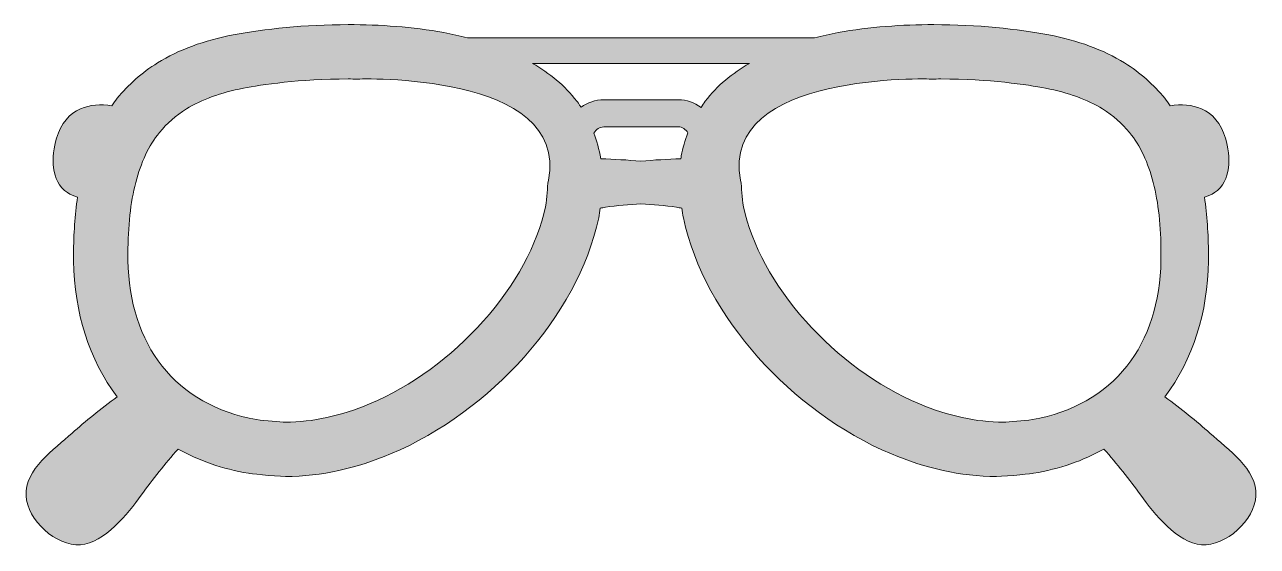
# Model space of a CAD drawing. Header units: inches. Extents: x 0 to 102, y 0 to 43.
import ezdxf

# ---------------------------------------------------------------- set-up
doc = ezdxf.new("R2010")
doc.units = ezdxf.units.IN
doc.header["$MEASUREMENT"] = 0
doc.layers.add('Layer 1', color=7, linetype='Continuous')

msp = doc.modelspace()

# ---------------------------------------------------------------- hatches: boundary and pattern name
at = {"layer": 'Layer 1', "true_color": 0xf6df32}
h = msp.add_hatch(color=2, dxfattribs=at)
h.dxf.hatch_style = 2
edge = h.paths.add_edge_path()
edge.add_spline(control_points=[(97.8, 9.23), (96.71, 10.2), (95.43, 11.25), (94.06, 12.23), (96.41, 15.32), (97.61, 19.22), (97.67, 23.45), (97.67, 23.65), (97.67, 23.85), (97.67, 24.05), (97.67, 25.68), (97.56, 27.24), (97.35, 28.74), (97.64, 28.82), (97.92, 28.94), (98.18, 29.11), (99.6, 30.03), (99.5, 32.12), (99.08, 33.6), (98.72, 34.84), (98.01, 35.63), (97.09, 36.04), (96.34, 36.37), (95.44, 36.43), (94.5, 36.29), (94.36, 36.5), (94.22, 36.71), (94.07, 36.9), (93.15, 38.03), (92.04, 39.02), (90.73, 39.83), (88.98, 40.92), (86.9, 41.68), (84.48, 42.15), (81.93, 42.63), (78.57, 42.99), (74.98, 42.99), (72.38, 42.99), (69.68, 42.81), (67.08, 42.33), (66.42, 42.2), (65.77, 42.06), (65.13, 41.9), (65.13, 41.9), (36.47, 41.9), (36.47, 41.9), (35.83, 42.06), (35.18, 42.2), (34.52, 42.33), (31.92, 42.81), (29.22, 42.99), (26.62, 42.99), (23.03, 42.99), (19.67, 42.63), (17.12, 42.15), (14.7, 41.68), (12.62, 40.92), (10.87, 39.83), (9.57, 39.02), (8.45, 38.03), (7.53, 36.9), (7.38, 36.71), (7.24, 36.5), (7.1, 36.29), (6.16, 36.43), (5.26, 36.37), (4.51, 36.04), (3.59, 35.63), (2.88, 34.84), (2.52, 33.6), (2.1, 32.12), (2, 30.03), (3.42, 29.11), (3.68, 28.94), (3.96, 28.82), (4.26, 28.74), (4.04, 27.24), (3.93, 25.68), (3.93, 24.05), (3.93, 23.85), (3.93, 23.65), (3.93, 23.45), (3.99, 19.22), (5.2, 15.32), (7.54, 12.23), (6.17, 11.25), (4.89, 10.2), (3.8, 9.23), (2.33, 7.9), (-0.11, 6.23), (0, 4.06), (0.11, 2.05), (2.47, -0.13), (4.49, 0.01), (6.51, 0.14), (8.42, 2.61), (9.51, 4.1), (10.49, 5.42), (11.47, 6.71), (12.56, 7.92), (14.28, 6.97), (16.23, 6.27), (18.37, 5.91), (18.37, 5.91), (20.42, 5.65), (21.44, 5.65), (24.41, 5.65), (27.34, 6.34), (30.12, 7.51), (34.3, 9.28), (38.12, 12.12), (41.15, 15.52), (44.17, 18.92), (46.42, 22.9), (47.31, 27.02), (47.36, 27.3), (47.39, 27.56), (47.44, 27.83), (47.58, 27.85), (47.73, 27.87), (47.87, 27.9), (48.83, 28.04), (49.81, 28.12), (50.8, 28.18), (51.79, 28.12), (52.77, 28.04), (53.73, 27.9), (53.87, 27.87), (54.02, 27.85), (54.17, 27.83), (54.21, 27.56), (54.24, 27.3), (54.3, 27.02), (55.18, 22.9), (57.43, 18.92), (60.46, 15.52), (63.48, 12.12), (67.3, 9.28), (71.48, 7.51), (74.26, 6.34), (77.2, 5.65), (80.16, 5.65), (81.19, 5.65), (83.23, 5.91), (83.23, 5.91), (85.37, 6.27), (87.32, 6.96), (89.04, 7.91), (90.13, 6.71), (91.11, 5.42), (92.09, 4.1), (93.18, 2.61), (95.09, 0.14), (97.11, 0.01), (99.13, -0.13), (101.49, 2.05), (101.6, 4.06), (101.71, 6.23), (99.27, 7.9), (97.8, 9.23)], knot_values=[0, 0, 0, 0, 1, 1, 1, 2, 2, 2, 3, 3, 3, 4, 4, 4, 5, 5, 5, 6, 6, 6, 7, 7, 7, 8, 8, 8, 9, 9, 9, 10, 10, 10, 11, 11, 11, 12, 12, 12, 13, 13, 13, 14, 14, 14, 15, 15, 15, 16, 16, 16, 17, 17, 17, 18, 18, 18, 19, 19, 19, 20, 20, 20, 21, 21, 21, 22, 22, 22, 23, 23, 23, 24, 24, 24, 25, 25, 25, 26, 26, 26, 27, 27, 27, 28, 28, 28, 29, 29, 29, 30, 30, 30, 31, 31, 31, 32, 32, 32, 33, 33, 33, 34, 34, 34, 35, 35, 35, 36, 36, 36, 37, 37, 37, 38, 38, 38, 39, 39, 39, 40, 40, 40, 41, 41, 41, 42, 42, 42, 43, 43, 43, 44, 44, 44, 45, 45, 45, 46, 46, 46, 47, 47, 47, 48, 48, 48, 49, 49, 49, 50, 50, 50, 51, 51, 51, 52, 52, 52, 53, 53, 53, 53], degree=3, periodic=1)
edge = h.paths.add_edge_path()
edge.add_spline(control_points=[(59.76, 39.79), (58.35, 38.98), (57.09, 37.95), (56.1, 36.66), (55.98, 36.5), (55.87, 36.32), (55.76, 36.15), (55.23, 36.55), (54.58, 36.78), (53.87, 36.78), (53.87, 36.78), (47.73, 36.78), (47.73, 36.78), (47.03, 36.78), (46.38, 36.55), (45.85, 36.16), (45.68, 36.42), (45.54, 36.61), (45.5, 36.66), (44.51, 37.95), (43.25, 38.98), (41.84, 39.79), (41.84, 39.79), (59.76, 39.79), (59.76, 39.79)], knot_values=[0, 0, 0, 0, 1, 1, 1, 2, 2, 2, 3, 3, 3, 4, 4, 4, 5, 5, 5, 6, 6, 6, 7, 7, 7, 8, 8, 8, 8], degree=3, periodic=1)
edge = h.paths.add_edge_path()
edge.add_spline(control_points=[(54.13, 32.16), (54.12, 32.08), (54.11, 31.99), (54.1, 31.9), (52.99, 31.87), (51.9, 31.81), (50.8, 31.7), (49.7, 31.81), (48.59, 31.87), (47.48, 31.9), (47.34, 32.69), (47.14, 33.41), (46.91, 34.03), (47.09, 34.33), (47.38, 34.54), (47.73, 34.54), (47.73, 34.54), (53.87, 34.54), (53.87, 34.54), (54.21, 34.54), (54.5, 34.34), (54.68, 34.05), (54.44, 33.42), (54.24, 32.78), (54.13, 32.16)], knot_values=[0, 0, 0, 0, 1, 1, 1, 2, 2, 2, 3, 3, 3, 4, 4, 4, 5, 5, 5, 6, 6, 6, 7, 7, 7, 8, 8, 8, 8], degree=3, periodic=1)
edge = h.paths.add_edge_path()
edge.add_spline(control_points=[(37.79, 18.5), (35.1, 15.49), (31.84, 13.12), (28.38, 11.65), (26, 10.65), (23.67, 10.14), (21.44, 10.14), (20.98, 10.14), (19.78, 10.26), (19.03, 10.35), (15.76, 10.93), (13.07, 12.46), (11.24, 14.77), (9.45, 17.04), (8.47, 20.07), (8.42, 23.51), (8.42, 23.51), (8.42, 24.05), (8.42, 24.05), (8.42, 26.35), (8.63, 28.27), (9.06, 29.94), (9.49, 31.61), (10.13, 32.97), (11.03, 34.08), (11.63, 34.82), (12.38, 35.48), (13.25, 36.02), (14.5, 36.8), (16.09, 37.38), (17.96, 37.74), (19.45, 38.02), (22.57, 38.5), (26.62, 38.5), (26.87, 38.5), (27.12, 38.49), (27.37, 38.49), (27.37, 38.49), (44.89, 39.14), (43.15, 30.13), (43.03, 29.47), (43.07, 28.73), (42.91, 27.94), (42.23, 24.78), (40.46, 21.5), (37.79, 18.5)], knot_values=[0, 0, 0, 0, 1, 1, 1, 2, 2, 2, 3, 3, 3, 4, 4, 4, 5, 5, 5, 6, 6, 6, 7, 7, 7, 8, 8, 8, 9, 9, 9, 10, 10, 10, 11, 11, 11, 12, 12, 12, 13, 13, 13, 14, 14, 14, 15, 15, 15, 15], degree=3, periodic=1)
edge = h.paths.add_edge_path()
edge.add_spline(control_points=[(83.15, 10.35), (82.39, 10.26), (81.2, 10.14), (80.74, 10.14), (78.51, 10.14), (76.17, 10.65), (73.8, 11.65), (70.33, 13.12), (67.07, 15.49), (64.39, 18.5), (61.72, 21.5), (59.95, 24.78), (59.27, 27.94), (59.1, 28.73), (59.15, 29.47), (59.02, 30.13), (57.29, 39.14), (74.81, 38.49), (74.81, 38.49), (75.06, 38.49), (75.3, 38.5), (75.56, 38.5), (79.6, 38.5), (82.72, 38.02), (84.21, 37.74), (86.09, 37.38), (87.67, 36.8), (88.93, 36.02), (89.79, 35.48), (90.54, 34.82), (91.15, 34.08), (92.04, 32.97), (92.69, 31.61), (93.12, 29.94), (93.54, 28.27), (93.75, 26.35), (93.75, 24.05), (93.75, 24.05), (93.75, 23.51), (93.75, 23.51), (93.7, 20.07), (92.73, 17.04), (90.93, 14.77), (89.11, 12.46), (86.42, 10.93), (83.15, 10.35)], knot_values=[0, 0, 0, 0, 1, 1, 1, 2, 2, 2, 3, 3, 3, 4, 4, 4, 5, 5, 5, 6, 6, 6, 7, 7, 7, 8, 8, 8, 9, 9, 9, 10, 10, 10, 11, 11, 11, 12, 12, 12, 13, 13, 13, 14, 14, 14, 15, 15, 15, 15], degree=3, periodic=1)

# ---------------------------------------------------------------- linework, layer by layer
at = {"layer": 'Layer 1', "lineweight": 0}
for points, knots in [([(97.8, 9.23), (96.71, 10.2), (95.43, 11.25), (94.06, 12.23), (96.41, 15.32), (97.61, 19.22), (97.67, 23.45), (97.67, 23.65), (97.67, 23.85), (97.67, 24.05), (97.67, 25.68), (97.56, 27.24), (97.35, 28.74), (97.64, 28.82), (97.92, 28.94), (98.18, 29.11), (99.6, 30.03), (99.5, 32.12), (99.08, 33.6), (98.72, 34.84), (98.01, 35.63), (97.09, 36.04), (96.34, 36.37), (95.44, 36.43), (94.5, 36.29), (94.36, 36.5), (94.22, 36.71), (94.07, 36.9), (93.15, 38.03), (92.04, 39.02), (90.73, 39.83), (88.98, 40.92), (86.9, 41.68), (84.48, 42.15), (81.93, 42.63), (78.57, 42.99), (74.98, 42.99), (72.38, 42.99), (69.68, 42.81), (67.08, 42.33), (66.42, 42.2), (65.77, 42.06), (65.13, 41.9), (65.13, 41.9), (36.47, 41.9), (36.47, 41.9), (35.83, 42.06), (35.18, 42.2), (34.52, 42.33), (31.92, 42.81), (29.22, 42.99), (26.62, 42.99), (23.03, 42.99), (19.67, 42.63), (17.12, 42.15), (14.7, 41.68), (12.62, 40.92), (10.87, 39.83), (9.57, 39.02), (8.45, 38.03), (7.53, 36.9), (7.38, 36.71), (7.24, 36.5), (7.1, 36.29), (6.16, 36.43), (5.26, 36.37), (4.51, 36.04), (3.59, 35.63), (2.88, 34.84), (2.52, 33.6), (2.1, 32.12), (2, 30.03), (3.42, 29.11), (3.68, 28.94), (3.96, 28.82), (4.26, 28.74), (4.04, 27.24), (3.93, 25.68), (3.93, 24.05), (3.93, 23.85), (3.93, 23.65), (3.93, 23.45), (3.99, 19.22), (5.2, 15.32), (7.54, 12.23), (6.17, 11.25), (4.89, 10.2), (3.8, 9.23), (2.33, 7.9), (-0.11, 6.23), (0, 4.06), (0.11, 2.05), (2.47, -0.13), (4.49, 0.01), (6.51, 0.14), (8.42, 2.61), (9.51, 4.1), (10.49, 5.42), (11.47, 6.71), (12.56, 7.92), (14.28, 6.97), (16.23, 6.27), (18.37, 5.91), (18.37, 5.91), (20.42, 5.65), (21.44, 5.65), (24.41, 5.65), (27.34, 6.34), (30.12, 7.51), (34.3, 9.28), (38.12, 12.12), (41.15, 15.52), (44.17, 18.92), (46.42, 22.9), (47.31, 27.02), (47.36, 27.3), (47.39, 27.56), (47.44, 27.83), (47.58, 27.85), (47.73, 27.87), (47.87, 27.9), (48.83, 28.04), (49.81, 28.12), (50.8, 28.18), (51.79, 28.12), (52.77, 28.04), (53.73, 27.9), (53.87, 27.87), (54.02, 27.85), (54.17, 27.83), (54.21, 27.56), (54.24, 27.3), (54.3, 27.02), (55.18, 22.9), (57.43, 18.92), (60.46, 15.52), (63.48, 12.12), (67.3, 9.28), (71.48, 7.51), (74.26, 6.34), (77.2, 5.65), (80.16, 5.65), (81.19, 5.65), (83.23, 5.91), (83.23, 5.91), (85.37, 6.27), (87.32, 6.96), (89.04, 7.91), (90.13, 6.71), (91.11, 5.42), (92.09, 4.1), (93.18, 2.61), (95.09, 0.14), (97.11, 0.01), (99.13, -0.13), (101.49, 2.05), (101.6, 4.06), (101.71, 6.23), (99.27, 7.9), (97.8, 9.23)], [0, 0, 0, 0, 1, 1, 1, 2, 2, 2, 3, 3, 3, 4, 4, 4, 5, 5, 5, 6, 6, 6, 7, 7, 7, 8, 8, 8, 9, 9, 9, 10, 10, 10, 11, 11, 11, 12, 12, 12, 13, 13, 13, 14, 14, 14, 15, 15, 15, 16, 16, 16, 17, 17, 17, 18, 18, 18, 19, 19, 19, 20, 20, 20, 21, 21, 21, 22, 22, 22, 23, 23, 23, 24, 24, 24, 25, 25, 25, 26, 26, 26, 27, 27, 27, 28, 28, 28, 29, 29, 29, 30, 30, 30, 31, 31, 31, 32, 32, 32, 33, 33, 33, 34, 34, 34, 35, 35, 35, 36, 36, 36, 37, 37, 37, 38, 38, 38, 39, 39, 39, 40, 40, 40, 41, 41, 41, 42, 42, 42, 43, 43, 43, 44, 44, 44, 45, 45, 45, 46, 46, 46, 47, 47, 47, 48, 48, 48, 49, 49, 49, 50, 50, 50, 51, 51, 51, 52, 52, 52, 53, 53, 53, 53]), ([(59.76, 39.79), (58.35, 38.98), (57.09, 37.95), (56.1, 36.66), (55.98, 36.5), (55.87, 36.32), (55.76, 36.15), (55.23, 36.55), (54.58, 36.78), (53.87, 36.78), (53.87, 36.78), (47.73, 36.78), (47.73, 36.78), (47.03, 36.78), (46.38, 36.55), (45.85, 36.16), (45.68, 36.42), (45.54, 36.61), (45.5, 36.66), (44.51, 37.95), (43.25, 38.98), (41.84, 39.79), (41.84, 39.79), (59.76, 39.79), (59.76, 39.79)], [0, 0, 0, 0, 1, 1, 1, 2, 2, 2, 3, 3, 3, 4, 4, 4, 5, 5, 5, 6, 6, 6, 7, 7, 7, 8, 8, 8, 8]), ([(37.79, 18.5), (35.1, 15.49), (31.84, 13.12), (28.38, 11.65), (26, 10.65), (23.67, 10.14), (21.44, 10.14), (20.98, 10.14), (19.78, 10.26), (19.03, 10.35), (15.76, 10.93), (13.07, 12.46), (11.24, 14.77), (9.45, 17.04), (8.47, 20.07), (8.42, 23.51), (8.42, 23.51), (8.42, 24.05), (8.42, 24.05), (8.42, 26.35), (8.63, 28.27), (9.06, 29.94), (9.49, 31.61), (10.13, 32.97), (11.03, 34.08), (11.63, 34.82), (12.38, 35.48), (13.25, 36.02), (14.5, 36.8), (16.09, 37.38), (17.96, 37.74), (19.45, 38.02), (22.57, 38.5), (26.62, 38.5), (26.87, 38.5), (27.12, 38.49), (27.37, 38.49), (27.37, 38.49), (44.89, 39.14), (43.15, 30.13), (43.03, 29.47), (43.07, 28.73), (42.91, 27.94), (42.23, 24.78), (40.46, 21.5), (37.79, 18.5)], [0, 0, 0, 0, 1, 1, 1, 2, 2, 2, 3, 3, 3, 4, 4, 4, 5, 5, 5, 6, 6, 6, 7, 7, 7, 8, 8, 8, 9, 9, 9, 10, 10, 10, 11, 11, 11, 12, 12, 12, 13, 13, 13, 14, 14, 14, 15, 15, 15, 15]), ([(83.15, 10.35), (82.39, 10.26), (81.2, 10.14), (80.74, 10.14), (78.51, 10.14), (76.17, 10.65), (73.8, 11.65), (70.33, 13.12), (67.07, 15.49), (64.39, 18.5), (61.72, 21.5), (59.95, 24.78), (59.27, 27.94), (59.1, 28.73), (59.15, 29.47), (59.02, 30.13), (57.29, 39.14), (74.81, 38.49), (74.81, 38.49), (75.06, 38.49), (75.3, 38.5), (75.56, 38.5), (79.6, 38.5), (82.72, 38.02), (84.21, 37.74), (86.09, 37.38), (87.67, 36.8), (88.93, 36.02), (89.79, 35.48), (90.54, 34.82), (91.15, 34.08), (92.04, 32.97), (92.69, 31.61), (93.12, 29.94), (93.54, 28.27), (93.75, 26.35), (93.75, 24.05), (93.75, 24.05), (93.75, 23.51), (93.75, 23.51), (93.7, 20.07), (92.73, 17.04), (90.93, 14.77), (89.11, 12.46), (86.42, 10.93), (83.15, 10.35)], [0, 0, 0, 0, 1, 1, 1, 2, 2, 2, 3, 3, 3, 4, 4, 4, 5, 5, 5, 6, 6, 6, 7, 7, 7, 8, 8, 8, 9, 9, 9, 10, 10, 10, 11, 11, 11, 12, 12, 12, 13, 13, 13, 14, 14, 14, 15, 15, 15, 15]), ([(54.13, 32.16), (54.12, 32.08), (54.11, 31.99), (54.1, 31.9), (52.99, 31.87), (51.9, 31.81), (50.8, 31.7), (49.7, 31.81), (48.59, 31.87), (47.48, 31.9), (47.34, 32.69), (47.14, 33.41), (46.91, 34.03), (47.09, 34.33), (47.38, 34.54), (47.73, 34.54), (47.73, 34.54), (53.87, 34.54), (53.87, 34.54), (54.21, 34.54), (54.5, 34.34), (54.68, 34.05), (54.44, 33.42), (54.24, 32.78), (54.13, 32.16)], [0, 0, 0, 0, 1, 1, 1, 2, 2, 2, 3, 3, 3, 4, 4, 4, 5, 5, 5, 6, 6, 6, 7, 7, 7, 8, 8, 8, 8])]:
    msp.add_open_spline(points, degree=3, knots=knots, dxfattribs=at)

doc.saveas('drawing.dxf')
